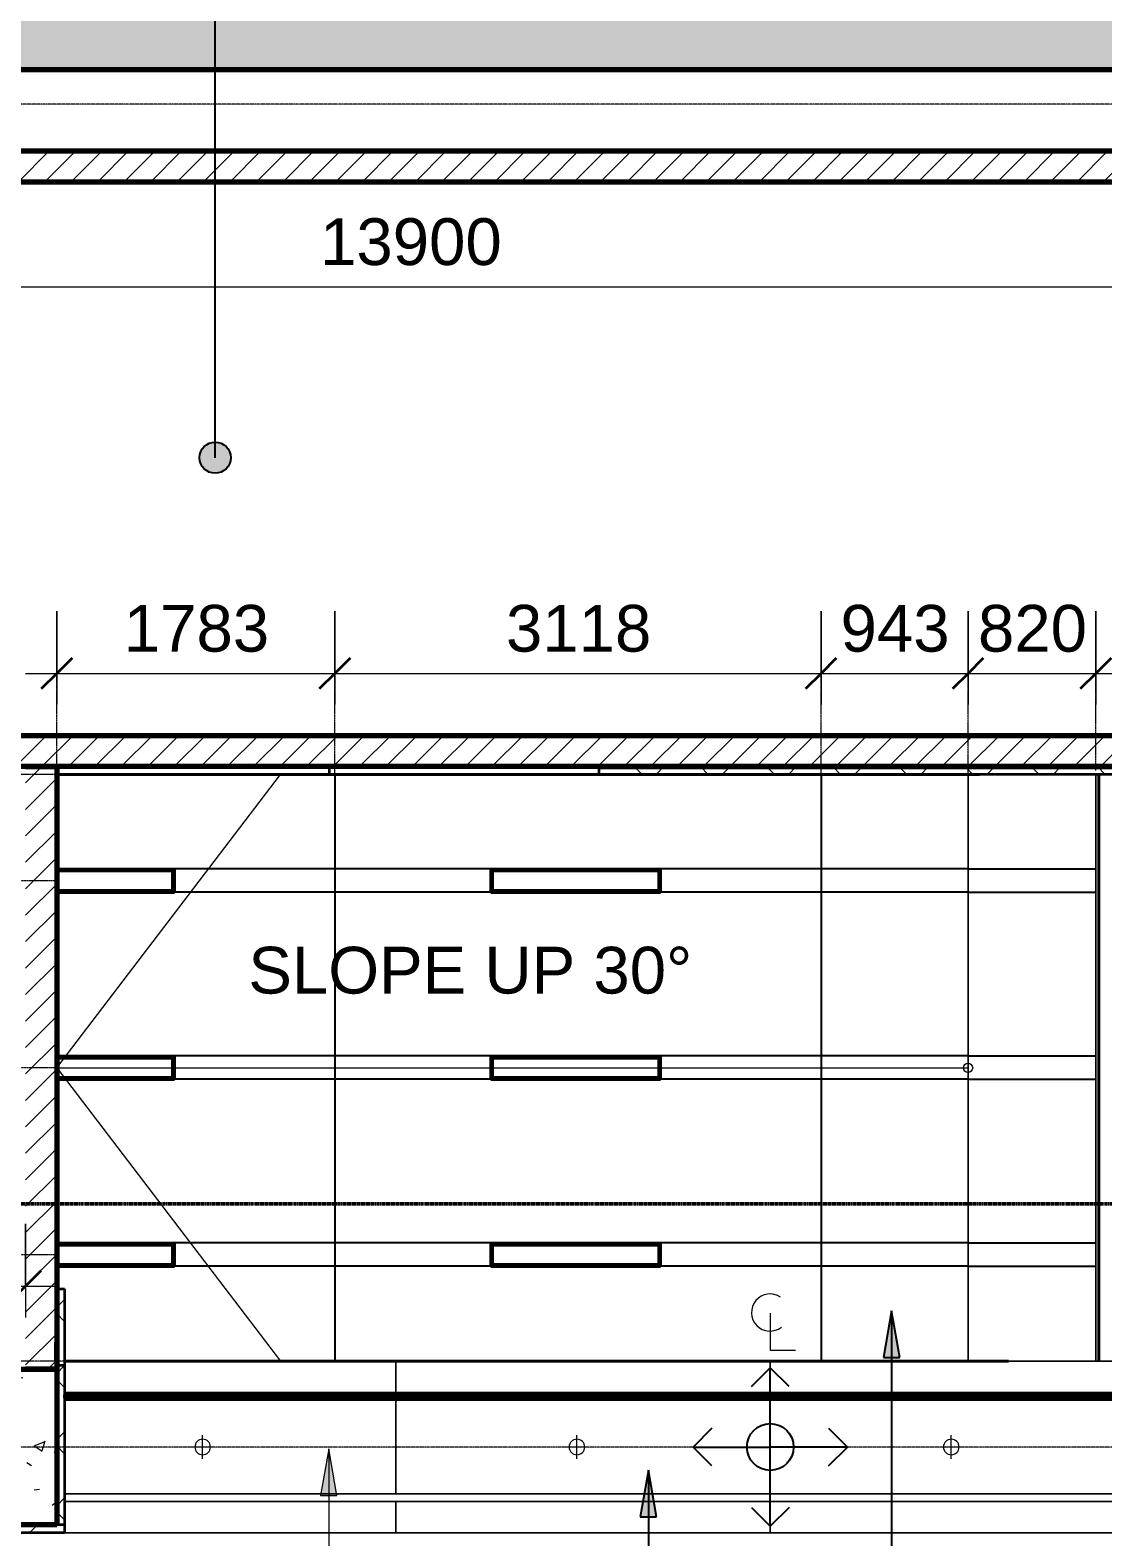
# Model space of a CAD drawing. Header units: millimetres. Extents: x -794326 to -715748, y -17796 to 22353.
# Drawn here: x -755128 to -748250, y 3003 to 12668 of the extents above; entities that cross this region are included whole.
import ezdxf

# ---------------------------------------------------------------- set-up
doc = ezdxf.new("R2010")
doc.units = ezdxf.units.MM
for name, pattern in [('- SOM Dash 1_8_', [4.7625, 3.175, -1.5875]), ('DPA_Grid _ Level 100', [10, 5.5, -1.6, 1.3, -1.6]), ('DPA_Hidden 50', [3, 2, -1])]:
    doc.linetypes.add(name, pattern=pattern)
for name, color, linetype, lineweight in [('A-ANNO-DIMS', 1, 'Continuous', 9), ('A-ANNO-DIMS-100', 1, 'Continuous', 9), ('A-ANNO-NOTE', 3, 'Continuous', 25), ('A-CLNG', 2, 'Continuous', 9), ('A-CLNG-PATT', 2, 'Continuous', 9), ('A-COLS', 5, 'Continuous', 70), ('A-COLS-E', 1, 'Continuous', 35), ('A-DETL', 1, 'Continuous', 70), ('A-DETL-GENF', 2, 'Continuous', 35), ('A-FLOR-E', 2, 'Continuous', 35), ('A-GLAZ-CURT', 2, 'Continuous', 9), ('A-ROOM-IDEN', 3, 'Continuous', 25), ('A-WALL', 5, 'Continuous', 35), ('A-WALL-FNSH', 2, 'Continuous', 35), ('A-WALL-PATT', 1, 'Continuous', 35), ('E-LITE-EQPM', 2, 'Continuous', 35), ('G-ANNO-SECL', 3, 'Continuous', 9), ('G-ANNO-TEXT', 3, 'Continuous', 9), ('I-WALL-E', 2, 'Continuous', 35), ('S-GRID', 251, 'Continuous', 9), ('WALL-E', 2, 'Continuous', 35)]:
    doc.layers.add(name, color=color, linetype=linetype, lineweight=lineweight)
doc.styles.add('Arial_2', font='arial.ttf', dxfattribs={"height": 300})
doc.dimstyles.new('DPA-DIM-3_0_T-T', dxfattribs={"dimscale": 304.8, "dimtxt": 306.07782, "dimasz": 0.656168, "dimexe": 0.656168, "dimexo": 0.0625, "dimgap": 0.164042, "dimtad": 1, "dimdec": 0, "dimzin": 0, "dimdsep": 46, "dimtxsty": 'Arial_2', "dimblk1": 'OBLIQUE', "dimblk2": 'OBLIQUE', "dimsah": 1, "dimcen": 0.09, "dimdle": 0.656168, "dimadec": 8, "dimazin": 0, "dimtfac": 1, "dimtdec": 4, "dimtix": 1, "dimtmove": 0, "dimatfit": 3, "dimfxl": 1.312336, "dimfxlon": 1, "dimtvp": 1, "dimtolj": 1, "dimtzin": 0, "dimarcsym": 2})
pattern_1 = [(50, (0, 0), (728.7365, -63.7558), [76.2, -838.2]), (355, (0, 0), (-140.9716, 764.2276), [60.96, -670.56]), (100.451, (60.7, -5.3), (587.77, 700.46675), [64.76, -712.36]), (46.184, (0, 203.2), (1084.3162, -168.171), [114.3, -1257.3]), (96.636, (90.4, 189.2), (949.6099, 989.7098), [97.14, -1068.54]), (351.184, (0, 203.2), (949.6206, 989.7012), [91.44, -1005.84]), (21, (101.6, 152.4), (606.45787, -409.06057), [76.2, -838.2]), (326, (101.6, 152.4), (247.20834, 736.7529), [60.96, -670.56]), (71.451, (152.14, 118.3), (853.66825, 327.6855), [64.76, -712.36]), (37.5, (0, 0), (12.35469, 338.22012), [33.528, -628.904, 33.528, -647.192, -673.1]), (37.5, (0, 0), (12.35469, 338.22012), [-1343.152, 33.528, -639.572]), (7.5, (0, 0), (267.27887, 400.72213), [33.528, -354.584, 33.528, -613.664, -256.54]), (7.5, (0, 0), (267.27887, 400.72213), [-1035.304, 33.528, -223.012]), (327.5, (-226.57, 0), (542.36333, -22.91534), [33.528, -220.472, 33.528, -758.952, -1051.56]), (327.5, (-226.57, 0), (542.36333, -22.91534), [-1046.48, 33.528, -1018.032]), (317.5, (-328.17, 0), (592.51696, 101.7071), [33.528, -296.672, 33.528, -492.76, -746.76]), (317.5, (-328.17, 0), (592.51696, 101.7071), [-856.488, 33.528, -713.232])]
pattern_2 = [(45, (0, 0), (-84.852814, 84.852814), [])]
pattern_3 = [(45, (0, 0), (-212.13203, 212.13203), []), (135, (0, 0), (-212.13203, -212.13203), [])]

# ---------------------------------------------------------------- blocks, each defined once
blk = doc.blocks.new('System Panel - DPA-AR_Metal Ceiling Rectangular Panel-V18-4282-01 ENLARGED LOWER PLATFORM LEVEL - REFLECTED CEILING PLAN - SHEET 3')
at = {"layer": 'A-GLAZ-CURT'}
for p, q in [((-780057.4, 4129), (-782182.4, 4129)), ((-782182.4, 4129), (-782182.4, 3929)), ((-782182.4, 3929), (-782182.4, 4129)), ((-782182.4, 4129), (-780057.4, 4129)), ((-780057.4, 3929), (-780057.4, 4129)), ((-780057.4, 4129), (-780057.4, 3929)), ((-782182.4, 3929), (-780057.4, 3929)), ((-780057.4, 3929), (-782182.4, 3929))]:
    blk.add_line(p, q, dxfattribs=at)
blk = doc.blocks.new('System Panel - DPA-AR_Metal Ceiling Rectangular Panel-13139259-4282-01 ENLARGED LOWER PLATFORM LEVEL - REFLECTED CEILING PLAN - SHEET 3')
at = {"layer": 'A-GLAZ-CURT'}
for p, q in [((-741107.4, 4129), (-743507.4, 4129)), ((-743507.4, 4129), (-743507.4, 3929)), ((-743507.4, 3929), (-743507.4, 4129)), ((-743507.4, 4129), (-741107.4, 4129)), ((-741107.4, 3929), (-741107.4, 4129)), ((-741107.4, 4129), (-741107.4, 3929)), ((-743507.4, 3929), (-741107.4, 3929)), ((-741107.4, 3929), (-743507.4, 3929))]:
    blk.add_line(p, q, dxfattribs=at)
blk = doc.blocks.new('System Panel - DPA-AR_Metal Ceiling Rectangular Panel-V37-4282-01 ENLARGED LOWER PLATFORM LEVEL - REFLECTED CEILING PLAN - SHEET 3')
at = {"layer": 'A-GLAZ-CURT'}
for p, q in [((-748159.7, 4129), (-750382.4, 4129)), ((-750382.4, 4129), (-750382.4, 3929)), ((-750382.4, 3929), (-750382.4, 4129)), ((-750382.4, 4129), (-748159.7, 4129)), ((-747982.4, 4129), (-748139.7, 4129)), ((-748139.7, 4129), (-747982.4, 4129)), ((-747982.4, 3929), (-747982.4, 4129)), ((-747982.4, 4129), (-747982.4, 3929)), ((-750382.4, 3929), (-748159.7, 3929)), ((-748159.7, 3929), (-750382.4, 3929)), ((-748139.7, 3929), (-747982.4, 3929)), ((-747982.4, 3929), (-748139.7, 3929))]:
    blk.add_line(p, q, dxfattribs=at)
blk = doc.blocks.new('System Panel - DPA-AR_Metal Ceiling Rectangular Panel-V22-4282-01 ENLARGED LOWER PLATFORM LEVEL - REFLECTED CEILING PLAN - SHEET 3')
at = {"layer": 'A-GLAZ-CURT'}
for p, q in [((-780057.4, 3879), (-782182.4, 3879)), ((-782182.4, 3879), (-782182.4, 3279)), ((-782182.4, 3279), (-782182.4, 3879)), ((-782182.4, 3879), (-780057.4, 3879)), ((-780057.4, 3279), (-780057.4, 3879)), ((-780057.4, 3879), (-780057.4, 3279)), ((-782182.4, 3279), (-780057.4, 3279)), ((-780057.4, 3279), (-782182.4, 3279))]:
    blk.add_line(p, q, dxfattribs=at)
blk = doc.blocks.new('System Panel - DPA-AR_Metal Ceiling Rectangular Panel-V27-4282-01 ENLARGED LOWER PLATFORM LEVEL - REFLECTED CEILING PLAN - SHEET 3')
at = {"layer": 'A-GLAZ-CURT'}
for p, q in [((-773182.4, 3879), (-775582.4, 3879)), ((-775582.4, 3879), (-775582.4, 3279)), ((-775582.4, 3279), (-775582.4, 3879)), ((-775582.4, 3879), (-773182.4, 3879)), ((-773182.4, 3279), (-773182.4, 3879)), ((-773182.4, 3879), (-773182.4, 3279)), ((-775582.4, 3279), (-773182.4, 3279)), ((-773182.4, 3279), (-775582.4, 3279))]:
    blk.add_line(p, q, dxfattribs=at)
blk = doc.blocks.new('LGF_DL_SAA_LowPower_DL1a - LGF_DL_SAA_LowPower_DL1a-8832329-4282-01 ENLARGED LOWER PLATFORM LEVEL - REFLECTED CEILING PLAN - SHEET 3')
at = {"layer": 'A-DETL-GENF', "lineweight": 9}
for p, q in [((72.5, 0), (-72.5, 0)), ((0, 75), (0, -75))]:
    blk.add_line(p, q, dxfattribs=at)
blk.add_circle((0, 0), 50, dxfattribs=at)
blk = doc.blocks.new('L1_1_FLUORESCENT W DISFUSSER - 1195L x 595W x 85H - 36W-17030651-4282-01 ENLARGED LOWER PLATFORM LEVEL - REFLECTED CEILING PLAN - SHEET 3')
at = {"layer": 'E-LITE-EQPM'}
for p, q in [((-735437.4, 4554), (-735437.4, 4704)), ((-735437.4, 4704), (-734348.8, 4704)), ((-734348.8, 4704), (-735437.4, 4704)), ((-735437.4, 4704), (-735437.4, 4554)), ((-735426.4, 4566.7), (-735426.4, 4691.3)), ((-735426.4, 4691.3), (-734359.8, 4691.3)), ((-734359.8, 4691.3), (-735426.4, 4691.3)), ((-735426.4, 4691.3), (-735426.4, 4566.7)), ((-735426.4, 4691.3), (-735426.4, 4566.7)), ((-734359.8, 4691.3), (-735426.4, 4691.3)), ((-734359.8, 4691.3), (-734359.8, 4566.7)), ((-734359.8, 4566.7), (-734359.8, 4691.3)), ((-734359.8, 4566.7), (-734359.8, 4691.3)), ((-734348.8, 4704), (-734348.8, 4554)), ((-734348.8, 4554), (-734348.8, 4704)), ((-734348.8, 4554), (-735437.4, 4554)), ((-735437.4, 4554), (-734348.8, 4554)), ((-734359.8, 4566.7), (-735426.4, 4566.7)), ((-735426.4, 4566.7), (-734359.8, 4566.7)), ((-735426.4, 4566.7), (-734359.8, 4566.7))]:
    blk.add_line(p, q, dxfattribs=at)
blk = doc.blocks.new('L1_1_FLUORESCENT W DISFUSSER - 1195L x 595W x 85H - 36W-V94-4282-01 ENLARGED LOWER PLATFORM LEVEL - REFLECTED CEILING PLAN - SHEET 3')
at = {"layer": 'E-LITE-EQPM'}
for p, q in [((-754957.4, 6086.9), (-754203.2, 6086.9)), ((-754203.2, 6086.9), (-754957.4, 6086.9)), ((-754957.4, 6074.2), (-754214.2, 6074.2)), ((-754214.2, 6074.2), (-754957.4, 6074.2)), ((-754214.2, 6074.2), (-754957.4, 6074.2)), ((-754214.2, 6074.2), (-754214.2, 5949.6)), ((-754214.2, 5949.6), (-754214.2, 6074.2)), ((-754214.2, 5949.6), (-754214.2, 6074.2)), ((-754203.2, 6086.9), (-754203.2, 5936.9)), ((-754203.2, 5936.9), (-754203.2, 6086.9)), ((-754214.2, 5949.6), (-754957.4, 5949.6)), ((-754957.4, 5949.6), (-754214.2, 5949.6)), ((-754957.4, 5949.6), (-754214.2, 5949.6)), ((-754203.2, 5936.9), (-754957.4, 5936.9)), ((-754957.4, 5936.9), (-754203.2, 5936.9))]:
    blk.add_line(p, q, dxfattribs=at)
blk = doc.blocks.new('Arrow-Stair_Ramp-Direction _EWP-Down_ - Arrow Stair Line-18596031-4282-01 ENLARGED LOWER PLATFORM LEVEL - REFLECTED CEILING PLAN - SHEET 3')
at = {"layer": 'A-DETL-GENF', "lineweight": 9}
for q in [(4103.1, 2632.5), (-304.8, 750), (4103.4, -1132.5)]:
    blk.add_line((5538.2, 750), q, dxfattribs=at)
blk.add_circle((-304.8, 750), 30, dxfattribs=at)
blk = doc.blocks.new('DIMBLOCK15-4282-01 ENLARGED LOWER PLATFORM LEVEL - REFLECTED CEILING PLAN - SHEET 3')
at = {"layer": 'A-ANNO-DIMS-100'}
for p, q in [((-759642.4, 11421.8), (-759642.4, 10821.8)), ((-759642.4, 11021.8), (-759642.4, 11421.8)), ((-745742.4, 11421.8), (-745742.4, 10821.8)), ((-745742.4, 11021.8), (-745742.4, 11421.8)), ((-759842.4, 11021.8), (-745542.4, 11021.8))]:
    blk.add_line(p, q, dxfattribs=at)
at = {"layer": 'A-ANNO-DIMS-100', "lineweight": 35}
for p, q in [((-759642.4, 11021.8), (-759542.4, 11121.8)), ((-745742.4, 11021.8), (-745642.4, 11121.8)), ((-759642.4, 11021.8), (-759742.4, 10921.8)), ((-745742.4, 11021.8), (-745842.4, 10921.8))]:
    blk.add_line(p, q, dxfattribs=at)
at = {"layer": 'A-ANNO-DIMS-100', "color": 0, "insert": (-753269.2, 11461.3), "char_height": 300, "width": 1384.414, "attachment_point": 1, "line_spacing_factor": 0.941778, "style": 'Arial_2'}
blk.add_mtext('13900', dxfattribs=at)
blk = doc.blocks.new('_Oblique')
at = {"color": 0, "linetype": 'ByBlock', "lineweight": -2}
blk.add_line((-0.5, -0.5), (0.5, 0.5), dxfattribs=at)
blk = doc.blocks.new('DIMBLOCK20-4282-01 ENLARGED LOWER PLATFORM LEVEL - REFLECTED CEILING PLAN - SHEET 3')
at = {"layer": 'A-ANNO-DIMS-100'}
for p, q in [((-767597.4, 5010.9), (-767597.4, 4410.9)), ((-767597.4, 4610.9), (-767597.4, 5010.9)), ((-755157.4, 5010.9), (-755157.4, 4410.9)), ((-755157.4, 4610.9), (-755157.4, 5010.9)), ((-767797.4, 4610.9), (-754957.4, 4610.9))]:
    blk.add_line(p, q, dxfattribs=at)
at = {"layer": 'A-ANNO-DIMS-100', "lineweight": 35}
for p, q in [((-767597.4, 4610.9), (-767497.4, 4710.9)), ((-755157.4, 4610.9), (-755057.4, 4710.9)), ((-767597.4, 4610.9), (-767697.4, 4510.9)), ((-755157.4, 4610.9), (-755257.4, 4510.9))]:
    blk.add_line(p, q, dxfattribs=at)
at = {"layer": 'A-ANNO-DIMS-100', "color": 0, "insert": (-761954.2, 5050.3), "char_height": 300, "width": 1384.414, "attachment_point": 1, "line_spacing_factor": 0.941778, "style": 'Arial_2'}
blk.add_mtext('12440', dxfattribs=at)
blk = doc.blocks.new('DIMBLOCK36-4282-01 ENLARGED LOWER PLATFORM LEVEL - REFLECTED CEILING PLAN - SHEET 3')
at = {"layer": 'A-ANNO-DIMS-100'}
for p, q in [((-754957.4, 8941.7), (-754957.4, 8341.7)), ((-754957.4, 8541.7), (-754957.4, 8941.7)), ((-753174.6, 8941.7), (-753174.6, 8341.7)), ((-753174.6, 8541.7), (-753174.6, 8941.7)), ((-755157.4, 8541.7), (-753174.6, 8541.7))]:
    blk.add_line(p, q, dxfattribs=at)
at = {"layer": 'A-ANNO-DIMS-100', "lineweight": 35}
for p, q in [((-754957.4, 8541.7), (-754857.4, 8641.7)), ((-753174.6, 8541.7), (-753074.6, 8641.7)), ((-754957.4, 8541.7), (-755057.4, 8441.7)), ((-753174.6, 8541.7), (-753274.6, 8441.7))]:
    blk.add_line(p, q, dxfattribs=at)
at = {"layer": 'A-ANNO-DIMS-100', "color": 0, "insert": (-754527.5, 8981.2), "char_height": 300, "width": 1107.531, "attachment_point": 1, "line_spacing_factor": 0.941778, "style": 'Arial_2'}
blk.add_mtext('1783', dxfattribs=at)
blk = doc.blocks.new('DIMBLOCK37-4282-01 ENLARGED LOWER PLATFORM LEVEL - REFLECTED CEILING PLAN - SHEET 3')
at = {"layer": 'A-ANNO-DIMS-100'}
for p, q in [((-753174.6, 8941.7), (-753174.6, 8341.7)), ((-753174.6, 8541.7), (-753174.6, 8941.7)), ((-750056.9, 8941.7), (-750056.9, 8341.7)), ((-750056.9, 8541.7), (-750056.9, 8941.7)), ((-753174.6, 8541.7), (-750056.9, 8541.7))]:
    blk.add_line(p, q, dxfattribs=at)
at = {"layer": 'A-ANNO-DIMS-100', "lineweight": 35}
for p, q in [((-753174.6, 8541.7), (-753074.6, 8641.7)), ((-750056.9, 8541.7), (-749956.9, 8641.7)), ((-753174.6, 8541.7), (-753274.6, 8441.7)), ((-750056.9, 8541.7), (-750156.9, 8441.7))]:
    blk.add_line(p, q, dxfattribs=at)
at = {"layer": 'A-ANNO-DIMS-100', "color": 0, "insert": (-752077.3, 8981.2), "char_height": 300, "width": 1107.531, "attachment_point": 1, "line_spacing_factor": 0.941778, "style": 'Arial_2'}
blk.add_mtext('3118', dxfattribs=at)
blk = doc.blocks.new('DIMBLOCK38-4282-01 ENLARGED LOWER PLATFORM LEVEL - REFLECTED CEILING PLAN - SHEET 3')
at = {"layer": 'A-ANNO-DIMS-100'}
for p, q in [((-750056.9, 8941.7), (-750056.9, 8341.7)), ((-750056.9, 8541.7), (-750056.9, 8941.7)), ((-749114.4, 8941.7), (-749114.4, 8341.7)), ((-749114.4, 8541.7), (-749114.4, 8941.7)), ((-750056.9, 8541.7), (-749114.4, 8541.7))]:
    blk.add_line(p, q, dxfattribs=at)
at = {"layer": 'A-ANNO-DIMS-100', "lineweight": 35}
for p, q in [((-750056.9, 8541.7), (-749956.9, 8641.7)), ((-749114.4, 8541.7), (-749014.4, 8641.7)), ((-750056.9, 8541.7), (-750156.9, 8441.7)), ((-749114.4, 8541.7), (-749214.4, 8441.7))]:
    blk.add_line(p, q, dxfattribs=at)
at = {"layer": 'A-ANNO-DIMS-100', "color": 0, "insert": (-749931.8, 8981.2), "char_height": 300, "width": 830.648, "attachment_point": 1, "line_spacing_factor": 0.941778, "style": 'Arial_2'}
blk.add_mtext('943', dxfattribs=at)
blk = doc.blocks.new('DIMBLOCK39-4282-01 ENLARGED LOWER PLATFORM LEVEL - REFLECTED CEILING PLAN - SHEET 3')
at = {"layer": 'A-ANNO-DIMS-100'}
for p, q in [((-749114.4, 8941.7), (-749114.4, 8341.7)), ((-749114.4, 8541.7), (-749114.4, 8941.7)), ((-748294.7, 8941.7), (-748294.7, 8341.7)), ((-748294.7, 8541.7), (-748294.7, 8941.7)), ((-749114.4, 8541.7), (-748094.7, 8541.7))]:
    blk.add_line(p, q, dxfattribs=at)
at = {"layer": 'A-ANNO-DIMS-100', "lineweight": 35}
for p, q in [((-749114.4, 8541.7), (-749014.4, 8641.7)), ((-748294.7, 8541.7), (-748194.7, 8641.7)), ((-749114.4, 8541.7), (-749214.4, 8441.7)), ((-748294.7, 8541.7), (-748394.7, 8441.7))]:
    blk.add_line(p, q, dxfattribs=at)
at = {"layer": 'A-ANNO-DIMS-100', "color": 0, "insert": (-749050.7, 8981.2), "char_height": 300, "width": 830.648, "attachment_point": 1, "line_spacing_factor": 0.941778, "style": 'Arial_2'}
blk.add_mtext('820', dxfattribs=at)
blk = doc.blocks.new('M_Centreline - Centreline-12570908-4282-01 ENLARGED LOWER PLATFORM LEVEL - REFLECTED CEILING PLAN - SHEET 3')
at = {"layer": 'A-ANNO-NOTE', "lineweight": 18}
for p, q in [((-0.011, 0.592), (-0.011, -1.789)), ((-0.011, -1.789), (1.619, -1.789))]:
    blk.add_line(p, q, dxfattribs=at)
blk.add_arc((-0.011, 0.627), 1.191, 55.77551, 308.03717, dxfattribs=at)
blk = doc.blocks.new('DPA_AN_Setting out - Center-8732820-4282-01 ENLARGED LOWER PLATFORM LEVEL - REFLECTED CEILING PLAN - SHEET 3')
at = {"layer": 'A-ANNO-NOTE'}
for p, q in [((-1.206, 3.877), (0, 5.083)), ((1.206, 3.877), (0, 5.083)), ((0, 0), (0, 5.083)), ((-3.744, 1.206), (-4.95, 0)), ((3.744, 1.206), (4.95, 0)), ((-3.744, -1.206), (-4.95, 0)), ((-4.95, 0), (0, 0)), ((4.95, 0), (0, 0)), ((3.744, -1.206), (4.95, 0)), ((0, -5.083), (0, 0)), ((-1.206, -3.877), (0, -5.083)), ((1.206, -3.877), (0, -5.083))]:
    blk.add_line(p, q, dxfattribs=at)
blk.add_circle((0, 0), 1.5, dxfattribs=at)

msp = doc.modelspace()

# ---------------------------------------------------------------- hatches: boundary and pattern name
at = {"layer": 'A-ANNO-NOTE'}
for points in [[(-749604.3, 4452.7), (-749657.2, 4152.7), (-749551.4, 4152.7)], [(-751163.8, 3430.6), (-751216.7, 3130.6), (-751110.9, 3130.6)]]:
    msp.add_hatch(color=256, dxfattribs=at).paths.add_polyline_path(points)
at = {"layer": 'A-CLNG-PATT', "lineweight": 25}
h = msp.add_hatch(dxfattribs=at)
h.set_pattern_fill('FP_4', color=256, style=0, pattern_type=2)
h.set_pattern_definition([(270, (-843587.7, 6012), (-3117.69, -2e-13), [1200, 0]), (270, (-840470, 6012), (-3117.69, -2e-13), [1200, 0]), (180, (-840470, 4886.9), (1e-13, 1200), [3117.69, 0]), (180, (-840470, 5936.9), (1e-13, 1200), [3117.69, 0])])
h.paths.add_polyline_path([(-749114.4, 4129), (-749114.4, 7894), (-754957.4, 7894), (-754957.4, 4594), (-754907.4, 4594), (-754907.4, 4129), (-749121.8, 4129)])
h.paths.add_polyline_path([(-755157.4, 4129), (-755157.4, 4329.3), (-756292.4, 4329.3), (-756292.4, 4279), (-755227.5, 4279), (-755227.5, 4129)])
h = msp.add_hatch(dxfattribs=at)
h.set_pattern_fill('FP_12', color=256, style=0, pattern_type=2)
h.set_pattern_definition([(90, (-748294.7, 6012), (3600, -2e-13), [1200, 0]), (90, (-751894.7, 6012), (3600, -2e-13), [1200, 0]), (0, (-751894.7, 7136.9), (0, -1200), [3600, 0]), (0, (-751894.7, 6086.9), (0, -1200), [3600, 0])])
h.paths.add_polyline_path([(-748294.7, 4129), (-748294.7, 7894), (-749114.4, 7894), (-749114.4, 4129)])
at = {"layer": 'A-COLS-E', "lineweight": 9}
h = msp.add_hatch(dxfattribs=at)
h.set_pattern_fill('FP_1', color=256, style=0, pattern_type=2)
h.set_pattern_definition(pattern_1)
h.paths.add_polyline_path([(-754957.4, 3079), (-754957.4, 4079), (-757207.4, 4079), (-757207.4, 3079), (-755731, 3079)])
at = {"layer": 'A-ROOM-IDEN'}
h = msp.add_hatch(color=256, dxfattribs=at)
edge = h.paths.add_edge_path()
edge.add_arc((-753941.5, 9925.6), 100, 0, 360)
at = {"layer": 'A-WALL-PATT', "lineweight": 9}
h = msp.add_hatch(dxfattribs=at)
h.set_pattern_fill('FP_1', color=256, style=0, pattern_type=2)
h.set_pattern_definition(pattern_1)
h.paths.add_polyline_path([(-745022.4, 12414), (-745022.4, 13914), (-790483.7, 13914), (-790483.7, 12414), (-755731, 12414)])
h = msp.add_hatch(dxfattribs=at)
h.set_pattern_fill('FP_2', color=256, style=0, pattern_type=2)
h.set_pattern_definition(pattern_2)
h.paths.add_polyline_path([(-745742.4, 11694), (-745742.4, 11894), (-777092.4, 11894), (-777092.4, 11694), (-755731, 11694)])
h = msp.add_hatch(dxfattribs=at)
h.set_pattern_fill('FP_2', color=256, style=0, pattern_type=2)
h.set_pattern_definition(pattern_2)
h.paths.add_polyline_path([(-755057.4, 7944), (-755057.4, 8144), (-767597.4, 8144), (-767597.4, 7944), (-755731, 7944)])
h = msp.add_hatch(dxfattribs=at)
h.set_pattern_fill('FP_2', color=256, style=0, pattern_type=2)
h.set_pattern_definition(pattern_2)
h.paths.add_polyline_path([(-733552, 7944), (-733352, 7944), (-733352, 8144), (-755057.4, 8144), (-755057.4, 7944), (-741758.5, 7944), (-741780.9, 7954), (-741982.4, 7954), (-741982.4, 8044), (-741952.4, 8044), (-741939, 8074), (-741872, 8044), (-740782.4, 8044), (-740782.4, 7954), (-741670.5, 7954), (-741648.2, 7944), (-739358.5, 7944), (-739380.9, 7954), (-739582.4, 7954), (-739582.4, 8044), (-739552.4, 8044), (-739539, 8074), (-739472, 8044), (-738382.4, 8044), (-738382.4, 7954), (-739270.5, 7954), (-739248.2, 7944), (-734010.6, 7944)])
h = msp.add_hatch(dxfattribs=at)
h.set_pattern_fill('FP_2', color=256, style=0, pattern_type=2)
h.set_pattern_definition(pattern_2)
h.paths.add_polyline_path([(-755157.4, 4078.8), (-754957.4, 4078.8), (-754957.4, 7944), (-755157.4, 7944), (-755157.4, 4128.8)])
h = msp.add_hatch(dxfattribs=at)
h.set_pattern_fill('FP_3', color=256, style=0, pattern_type=2)
h.set_pattern_definition(pattern_3)
h.paths.add_polyline_path([(-733602, 7894), (-733552, 7894), (-733552, 7944), (-739248.2, 7944), (-739136.2, 7894), (-734010.6, 7894)])
h.paths.add_polyline_path([(-739780.1, 7894), (-739246.6, 7894), (-739358.5, 7944), (-741648.2, 7944), (-741536.2, 7894), (-739848, 7894)])
h.paths.add_polyline_path([(-741646.6, 7894), (-741758.5, 7944), (-751479.4, 7944), (-751479.4, 7894), (-741680.6, 7894)])
h = msp.add_hatch(dxfattribs=at)
h.set_pattern_fill('FP_3', color=256, style=0, pattern_type=2)
h.set_pattern_definition(pattern_3)
h.paths.add_polyline_path([(-754907.4, 3078.8), (-754907.4, 4594), (-754957.4, 4594), (-754957.4, 3078.8)])
h = msp.add_hatch(dxfattribs=at)
h.set_pattern_fill('FP_3', color=256, style=0, pattern_type=2)
h.set_pattern_definition(pattern_3)
h.paths.add_polyline_path([(-754907.4, 3078.8), (-754907.4, 4103.8), (-754957.4, 4103.8), (-754957.4, 3078.8)])
h = msp.add_hatch(dxfattribs=at)
h.set_pattern_fill('FP_3', color=256, style=0, pattern_type=2)
h.set_pattern_definition(pattern_3)
h.paths.add_polyline_path([(-754907.4, 3028.8), (-754907.4, 3078.8), (-755272.3, 3078.8), (-755272.3, 3028.8)])
h.paths.add_polyline_path([(-757207.4, 3028.8), (-756892.4, 3028.8), (-756892.4, 3078.8), (-757207.4, 3078.8)])
at = {"layer": 'G-ANNO-TEXT'}
msp.add_hatch(color=7, dxfattribs=at).paths.add_polyline_path([(-753213.8, 3568), (-753266.7, 3268), (-753160.9, 3268)])

# ---------------------------------------------------------------- linework, layer by layer
at = {"layer": 'A-ANNO-NOTE'}
for p, q in [((-749604.3, 4452.7), (-749657.2, 4152.7)), ((-749551.4, 4152.7), (-749604.3, 4452.7)), ((-749604.3, 4452.7), (-749604.3, -2837.4)), ((-749657.2, 4152.7), (-749551.4, 4152.7)), ((-751163.8, 3430.6), (-751216.7, 3130.6)), ((-751110.9, 3130.6), (-751163.8, 3430.6)), ((-751163.8, 3430.6), (-751163.8, -2837.4)), ((-751216.7, 3130.6), (-751110.9, 3130.6))]:
    msp.add_line(p, q, dxfattribs=at)
at = {"layer": 'A-CLNG'}
for p, q in [((-749114.4, 7894), (-754957.4, 7894)), ((-754957.4, 7894), (-749114.4, 7894)), ((-749114.4, 4129), (-749114.4, 7894)), ((-749114.4, 7894), (-749114.4, 4129)), ((-748294.7, 7894), (-749114.4, 7894)), ((-749114.4, 7894), (-749114.4, 4129)), ((-749114.4, 4129), (-749114.4, 7894)), ((-749114.4, 7894), (-748294.7, 7894)), ((-748294.7, 4129), (-748294.7, 7894)), ((-748294.7, 7894), (-748294.7, 4129)), ((-754907.4, 4129), (-749114.4, 4129)), ((-749114.4, 4129), (-754907.4, 4129)), ((-749114.4, 4129), (-748294.7, 4129)), ((-748294.7, 4129), (-749114.4, 4129))]:
    msp.add_line(p, q, dxfattribs=at)
at = {"layer": 'A-COLS'}
for p, q in [((-757207.4, 4079), (-754957.4, 4079)), ((-754957.4, 4079), (-754957.4, 3079)), ((-754957.4, 3079), (-757207.4, 3079))]:
    msp.add_line(p, q, dxfattribs=at)
at = {"layer": 'A-DETL', "color": 55, "linetype": 'DPA_Hidden 50', "lineweight": 9}
for p, q in [((-754957.4, 7894), (-754957.4, 8759)), ((-753174.6, 7894), (-753174.6, 8619)), ((-750056.9, 7894), (-750056.9, 8619)), ((-749114.4, 7894), (-749114.4, 8619)), ((-748294.7, 7919), (-748294.7, 8619)), ((-754954.1, 7894), (-756294.1, 7894)), ((-754957.4, 7211.9), (-756294.1, 7211.9)), ((-754957.4, 6011.9), (-756292.4, 6011.9)), ((-754957.4, 4811.9), (-756292.4, 4811.9)), ((-754571.9, 4129), (-756171.9, 4129))]:
    msp.add_line(p, q, dxfattribs=at)
at = {"layer": 'A-FLOR-E'}
for p, q in [((-745022.4, 12414), (-790483.7, 12414)), ((-790483.7, 12414), (-745022.4, 12414)), ((-745022.4, 12414), (-790483.7, 12414)), ((-762743.9, 7944), (-750988.7, 7944))]:
    msp.add_line(p, q, dxfattribs=at)
at = {"layer": 'A-ROOM-IDEN'}
msp.add_line((-753941.5, 9925.6), (-753941.5, 16581.7), dxfattribs=at)
msp.add_circle((-753941.5, 9925.6), 100, dxfattribs=at)
at = {"layer": 'A-WALL', "color": 7, "lineweight": 70}
for p, q in [((-745022.4, 12414), (-785882.4, 12414)), ((-759642.4, 11894), (-745742.4, 11894)), ((-745742.4, 11694), (-759642.4, 11694)), ((-767597.4, 8144), (-755057.4, 8144)), ((-755057.4, 8144), (-745742.4, 8144)), ((-755057.4, 7944), (-767597.4, 7944)), ((-755157.4, 7944), (-754957.4, 7944)), ((-751479.4, 7944), (-755057.4, 7944)), ((-754957.4, 7944), (-754957.4, 4594)), ((-751479.4, 7944), (-741982.4, 7944)), ((-741982.4, 7944), (-751479.4, 7944)), ((-754957.4, 4594), (-754957.4, 4252.5)), ((-754957.4, 4252.5), (-754957.4, 4128.8)), ((-754957.4, 4128.8), (-754957.4, 4252.5)), ((-754957.4, 4078.8), (-755157.4, 4078.8)), ((-754957.4, 4128.8), (-754957.4, 4103.8)), ((-754957.4, 4103.8), (-754957.4, 4078.8))]:
    msp.add_line(p, q, dxfattribs=at)
at = {"layer": 'A-WALL', "lineweight": 9}
for p, q in [((-754957.4, 3078.8), (-754957.4, 4078.8)), ((-754907.4, 4103.8), (-754907.4, 4078.8)), ((-754907.4, 4078.8), (-754907.4, 3078.8))]:
    msp.add_line(p, q, dxfattribs=at)
at = {"layer": 'A-WALL-FNSH', "color": 250}
for p, q in [((-751479.4, 7894), (-751479.4, 7944)), ((-741982.4, 7894), (-751479.4, 7894)), ((-754957.4, 4594), (-754907.4, 4594)), ((-754957.4, 4252.5), (-754957.4, 4594)), ((-754907.4, 4594), (-754907.4, 4103.8)), ((-754957.4, 4103.8), (-754907.4, 4103.8)), ((-755272.3, 3078.8), (-754957.4, 3078.8)), ((-754907.4, 3028.8), (-755272.3, 3028.8)), ((-754907.4, 3078.8), (-754907.4, 3028.8))]:
    msp.add_line(p, q, dxfattribs=at)
at = {"layer": 'G-ANNO-SECL', "linetype": 'DPA_Grid _ Level 100', "lineweight": 50}
msp.add_line((-792515.3, 5139.9), (-718681.7, 5139.9), dxfattribs=at)
at = {"layer": 'G-ANNO-TEXT', "color": 10}
for p, q in [((-753213.8, 3568), (-753266.7, 3268)), ((-753160.9, 3268), (-753213.8, 3568)), ((-753213.8, 3568), (-753213.8, -2871.1)), ((-753266.7, 3268), (-753160.9, 3268))]:
    msp.add_line(p, q, dxfattribs=at)
at = {"layer": 'I-WALL-E', "color": 8, "linetype": '- SOM Dash 1_8_'}
for p, q in [((-748274.7, 7894), (-748274.7, 4129)), ((-748274.7, 4129), (-748274.7, 7894))]:
    msp.add_line(p, q, dxfattribs=at)
at = {"layer": 'I-WALL-E'}
for p, q in [((-754907.4, 3914), (-748159.7, 3914)), ((-748159.7, 3914), (-754907.4, 3914)), ((-754907.4, 3894), (-754907.4, 3914)), ((-754907.4, 3894), (-748139.7, 3894)), ((-748139.7, 3894), (-754907.4, 3894))]:
    msp.add_line(p, q, dxfattribs=at)
at = {"layer": 'S-GRID', "linetype": 'DPA_Grid _ Level 100'}
for p, q in [((-720981.3, 12194), (-792981.8, 12194)), ((-720981.3, 3579), (-792981.8, 3579))]:
    msp.add_line(p, q, dxfattribs=at)
at = {"layer": 'WALL-E'}
for p, q in [((-762743.9, 7944), (-750988.7, 7944)), ((-752913.5, 7944), (-762743.9, 7944)), ((-750988.7, 7944), (-756292.4, 7944)), ((-756242.4, 7944), (-749041.4, 7944)), ((-753211.5, 7944), (-753211.5, 7894)), ((-751479.4, 7944), (-753211.5, 7944)), ((-749041.4, 7944), (-752913.5, 7944)), ((-754957.4, 7894), (-752913.5, 7894)), ((-749041.4, 7894), (-754957.4, 7894)), ((-753211.5, 7894), (-751479.4, 7894)), ((-752913.5, 7894), (-749041.4, 7894)), ((-754957.4, 4079), (-754957.4, 4129)), ((-754957.4, 4129), (-754957.4, 4079)), ((-754957.4, 3078.8), (-754957.4, 4078.8)), ((-754907.4, 4129), (-748855.5, 4129)), ((-748855.5, 4129), (-754907.4, 4129)), ((-754907.4, 4103.8), (-754907.4, 3078.8)), ((-754907.4, 3078.8), (-754957.4, 3078.8))]:
    msp.add_line(p, q, dxfattribs=at)

# ---------------------------------------------------------------- block references
at = {"layer": 'A-ANNO-NOTE', "xscale": 100, "yscale": 100, "zscale": 100}
for name, p in [('M_Centreline - Centreline-12570908-4282-01 ENLARGED LOWER PLATFORM LEVEL - REFLECTED CEILING PLAN - SHEET 3', (-750382.4, 4379)), ('DPA_AN_Setting out - Center-8732820-4282-01 ENLARGED LOWER PLATFORM LEVEL - REFLECTED CEILING PLAN - SHEET 3', (-750382.4, 3579))]:
    msp.add_blockref(name, p, dxfattribs=at)
at = {"layer": 'A-DETL-GENF', "rotation": 180}
msp.add_blockref('Arrow-Stair_Ramp-Direction _EWP-Down_ - Arrow Stair Line-18596031-4282-01 ENLARGED LOWER PLATFORM LEVEL - REFLECTED CEILING PLAN - SHEET 3', (-749419.2, 6761.5), dxfattribs=at)
at = {"layer": 'A-GLAZ-CURT'}
for name, p in [('System Panel - DPA-AR_Metal Ceiling Rectangular Panel-V18-4282-01 ENLARGED LOWER PLATFORM LEVEL - REFLECTED CEILING PLAN - SHEET 3', (27275, 0)), ('System Panel - DPA-AR_Metal Ceiling Rectangular Panel-13139259-4282-01 ENLARGED LOWER PLATFORM LEVEL - REFLECTED CEILING PLAN - SHEET 3', (-9275, 0)), ('System Panel - DPA-AR_Metal Ceiling Rectangular Panel-V37-4282-01 ENLARGED LOWER PLATFORM LEVEL - REFLECTED CEILING PLAN - SHEET 3', (0, 0)), ('System Panel - DPA-AR_Metal Ceiling Rectangular Panel-V22-4282-01 ENLARGED LOWER PLATFORM LEVEL - REFLECTED CEILING PLAN - SHEET 3', (27275, 0)), ('System Panel - DPA-AR_Metal Ceiling Rectangular Panel-V27-4282-01 ENLARGED LOWER PLATFORM LEVEL - REFLECTED CEILING PLAN - SHEET 3', (22800, 0)), ('System Panel - DPA-AR_Metal Ceiling Rectangular Panel-V27-4282-01 ENLARGED LOWER PLATFORM LEVEL - REFLECTED CEILING PLAN - SHEET 3', (25200, 0)), ('System Panel - DPA-AR_Metal Ceiling Rectangular Panel-V18-4282-01 ENLARGED LOWER PLATFORM LEVEL - REFLECTED CEILING PLAN - SHEET 3', (27275, -900)), ('System Panel - DPA-AR_Metal Ceiling Rectangular Panel-13139259-4282-01 ENLARGED LOWER PLATFORM LEVEL - REFLECTED CEILING PLAN - SHEET 3', (-9275, -900)), ('System Panel - DPA-AR_Metal Ceiling Rectangular Panel-13139259-4282-01 ENLARGED LOWER PLATFORM LEVEL - REFLECTED CEILING PLAN - SHEET 3', (-6875, -900))]:
    msp.add_blockref(name, p, dxfattribs=at)
at = {"layer": 'E-LITE-EQPM'}
for p in [(0, 1200), (0, 0), (0, -1200)]:
    msp.add_blockref('L1_1_FLUORESCENT W DISFUSSER - 1195L x 595W x 85H - 36W-V94-4282-01 ENLARGED LOWER PLATFORM LEVEL - REFLECTED CEILING PLAN - SHEET 3', p, dxfattribs=at)
at = {"layer": 'E-LITE-EQPM', "rotation": 180}
for p in [(-1486522.9, 11840.9), (-1486522.9, 10640.9), (-1486522.9, 9440.9)]:
    msp.add_blockref('L1_1_FLUORESCENT W DISFUSSER - 1195L x 595W x 85H - 36W-17030651-4282-01 ENLARGED LOWER PLATFORM LEVEL - REFLECTED CEILING PLAN - SHEET 3', p, dxfattribs=at)
at = {"layer": 'E-LITE-EQPM', "extrusion": (0, 0, -1), "rotation": 180}
for p in [(754021.9, 3579), (751621.9, 3579), (749221.9, 3579)]:
    msp.add_blockref('LGF_DL_SAA_LowPower_DL1a - LGF_DL_SAA_LowPower_DL1a-8832329-4282-01 ENLARGED LOWER PLATFORM LEVEL - REFLECTED CEILING PLAN - SHEET 3', p, dxfattribs=at)

# ---------------------------------------------------------------- texts
at = {"layer": 'G-ANNO-TEXT', "color": 7, "insert": (-753729, 6788), "char_height": 300, "width": 3511.391, "attachment_point": 1, "style": 'Arial_2'}
msp.add_mtext('SLOPE UP 30°', dxfattribs=at)

# ---------------------------------------------------------------- dimensions: what is measured, and where the dimension line sits
at = {"layer": 'A-ANNO-DIMS'}
for base, p1, p2, override, picture, middle in [((-745742.4, 11021.8), (-759642.4, 11421.8), (-745742.4, 11421.8), {"dimpost": '<>', "dimfxl": 13900}, 'DIMBLOCK15-4282-01 ENLARGED LOWER PLATFORM LEVEL - REFLECTED CEILING PLAN - SHEET 3', (-752692.4, 11225.1)), ((-753174.6, 8541.7), (-754957.4, 8941.7), (-753174.6, 8941.7), {"dimpost": '<>', "dimfxl": 1782.733122}, 'DIMBLOCK36-4282-01 ENLARGED LOWER PLATFORM LEVEL - REFLECTED CEILING PLAN - SHEET 3', (-754066, 8745)), ((-750056.9, 8541.7), (-753174.6, 8941.7), (-750056.9, 8941.7), {"dimpost": '<>', "dimfxl": 3117.691454}, 'DIMBLOCK37-4282-01 ENLARGED LOWER PLATFORM LEVEL - REFLECTED CEILING PLAN - SHEET 3', (-751615.8, 8745)), ((-749114.3927, 8541.7436), (-750056.9493, 8941.7436), (-749114.3927, 8941.7436), {"dimpost": '<>', "dimfxl": 942.556546}, 'DIMBLOCK38-4282-01 ENLARGED LOWER PLATFORM LEVEL - REFLECTED CEILING PLAN - SHEET 3', (-749585.671, 8745.0178)), ((-748294.7, 8541.7), (-749114.4, 8941.7), (-748294.7, 8941.7), {"dimpost": '<>', "dimfxl": 819.652449}, 'DIMBLOCK39-4282-01 ENLARGED LOWER PLATFORM LEVEL - REFLECTED CEILING PLAN - SHEET 3', (-748704.6, 8744.9)), ((-755157.4, 4610.9), (-767597.4, 5010.9), (-755157.4, 5010.9), {"dimpost": '<>', "dimfxl": 12440.000007}, 'DIMBLOCK20-4282-01 ENLARGED LOWER PLATFORM LEVEL - REFLECTED CEILING PLAN - SHEET 3', (-761377.4, 4814))]:
    dim = msp.add_linear_dim(base=base, p1=p1, p2=p2, dimstyle='DPA-DIM-3_0_T-T', override=override, dxfattribs=at)
    dim.commit()
    dim.dimension.update_dxf_attribs({"geometry": picture, "text_midpoint": middle})

doc.saveas('drawing.dxf')
